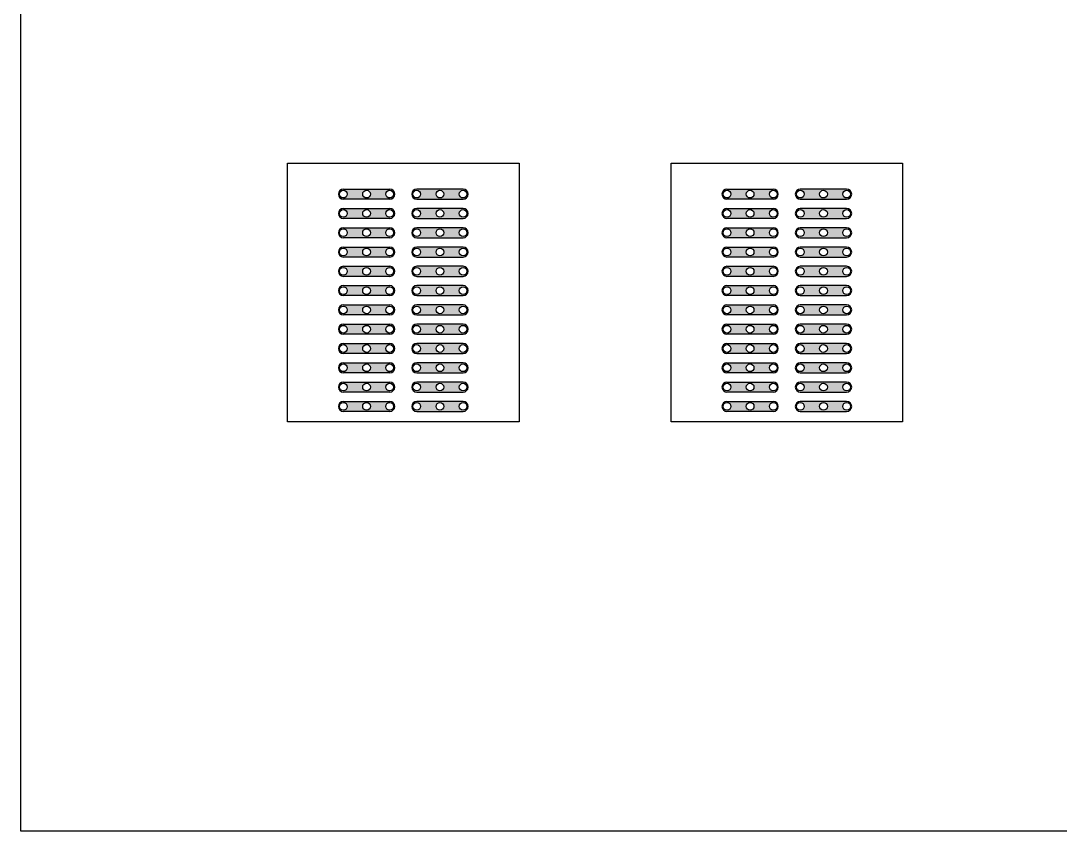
# Model space of a CAD drawing. Header units: millimetres. Extents: x -212 to 952, y -78 to 872.
# Drawn here: x -211.7 to -77, y 662.3 to 767.3 of the extents above; entities that cross this region are included whole.
import ezdxf

# ---------------------------------------------------------------- set-up
doc = ezdxf.new("R2010")
doc.units = ezdxf.units.MM
doc.layers.add('PCB_2', color=6, linetype='Continuous', lineweight=25)

msp = doc.modelspace()

# ---------------------------------------------------------------- hatches: boundary and pattern name
at = {"layer": 'PCB_2'}
h = msp.add_hatch(color=256, dxfattribs=at)
h.set_gradient(color1=(255, 0, 0), color2=(255, 0, 0))
edge = h.paths.add_edge_path()
edge.add_arc((-169.874, 744.831), 0.5, 0, 360)
edge = h.paths.add_edge_path()
edge.add_arc((-166.874, 744.831), 0.5, 0, 360)
edge = h.paths.add_edge_path()
edge.add_arc((-163.874, 744.831), 0.5, 0, 360)
edge = h.paths.add_edge_path()
edge.add_line((-163.874, 744.181), (-169.874, 744.181))
edge.add_arc((-169.874, 744.831), 0.65, 90, 270, ccw=False)
edge.add_line((-169.874, 745.481), (-163.874, 745.481))
edge.add_arc((-163.874, 744.831), 0.65, -90, 90, ccw=False)
h = msp.add_hatch(color=256, dxfattribs=at)
h.set_gradient(color1=(255, 0, 0), color2=(255, 0, 0))
edge = h.paths.add_edge_path()
edge.add_arc((-154.374, 744.831), 0.5, 0, 360)
edge = h.paths.add_edge_path()
edge.add_arc((-157.374, 744.831), 0.5, 0, 360)
edge = h.paths.add_edge_path()
edge.add_arc((-160.374, 744.831), 0.5, 0, 360)
edge = h.paths.add_edge_path()
edge.add_line((-160.374, 744.181), (-154.374, 744.181))
edge.add_arc((-154.374, 744.831), 0.65, 270, 450)
edge.add_line((-154.374, 745.481), (-160.374, 745.481))
edge.add_arc((-160.374, 744.831), 0.65, 90, 270)
h = msp.add_hatch(color=256, dxfattribs=at)
h.set_gradient(color1=(255, 0, 0), color2=(255, 0, 0))
edge = h.paths.add_edge_path()
edge.add_arc((-120.192, 744.831), 0.5, 0, 360)
edge = h.paths.add_edge_path()
edge.add_arc((-117.192, 744.831), 0.5, 0, 360)
edge = h.paths.add_edge_path()
edge.add_arc((-114.192, 744.831), 0.5, 0, 360)
edge = h.paths.add_edge_path()
edge.add_line((-114.192, 744.181), (-120.192, 744.181))
edge.add_arc((-120.192, 744.831), 0.65, 90, 270, ccw=False)
edge.add_line((-120.192, 745.481), (-114.192, 745.481))
edge.add_arc((-114.192, 744.831), 0.65, -90, 90, ccw=False)
h = msp.add_hatch(color=256, dxfattribs=at)
h.set_gradient(color1=(255, 0, 0), color2=(255, 0, 0))
edge = h.paths.add_edge_path()
edge.add_arc((-104.692, 744.831), 0.5, 0, 360)
edge = h.paths.add_edge_path()
edge.add_arc((-107.692, 744.831), 0.5, 0, 360)
edge = h.paths.add_edge_path()
edge.add_arc((-110.692, 744.831), 0.5, 0, 360)
edge = h.paths.add_edge_path()
edge.add_line((-110.692, 744.181), (-104.692, 744.181))
edge.add_arc((-104.692, 744.831), 0.65, 270, 450)
edge.add_line((-104.692, 745.481), (-110.692, 745.481))
edge.add_arc((-110.692, 744.831), 0.65, 90, 270)
h = msp.add_hatch(color=256, dxfattribs=at)
h.set_gradient(color1=(255, 0, 0), color2=(255, 0, 0))
edge = h.paths.add_edge_path()
edge.add_arc((-169.874, 742.331), 0.5, 0, 360)
edge = h.paths.add_edge_path()
edge.add_arc((-166.874, 742.331), 0.5, 0, 360)
edge = h.paths.add_edge_path()
edge.add_arc((-163.874, 742.331), 0.5, 0, 360)
edge = h.paths.add_edge_path()
edge.add_line((-163.874, 741.681), (-169.874, 741.681))
edge.add_arc((-169.874, 742.331), 0.65, 90, 270, ccw=False)
edge.add_line((-169.874, 742.981), (-163.874, 742.981))
edge.add_arc((-163.874, 742.331), 0.65, -90, 90, ccw=False)
h = msp.add_hatch(color=256, dxfattribs=at)
h.set_gradient(color1=(255, 0, 0), color2=(255, 0, 0))
edge = h.paths.add_edge_path()
edge.add_arc((-154.374, 742.331), 0.5, 0, 360)
edge = h.paths.add_edge_path()
edge.add_arc((-157.374, 742.331), 0.5, 0, 360)
edge = h.paths.add_edge_path()
edge.add_arc((-160.374, 742.331), 0.5, 0, 360)
edge = h.paths.add_edge_path()
edge.add_line((-160.374, 741.681), (-154.374, 741.681))
edge.add_arc((-154.374, 742.331), 0.65, 270, 450)
edge.add_line((-154.374, 742.981), (-160.374, 742.981))
edge.add_arc((-160.374, 742.331), 0.65, 90, 270)
h = msp.add_hatch(color=256, dxfattribs=at)
h.set_gradient(color1=(255, 0, 0), color2=(255, 0, 0))
edge = h.paths.add_edge_path()
edge.add_arc((-120.192, 742.331), 0.5, 0, 360)
edge = h.paths.add_edge_path()
edge.add_arc((-117.192, 742.331), 0.5, 0, 360)
edge = h.paths.add_edge_path()
edge.add_arc((-114.192, 742.331), 0.5, 0, 360)
edge = h.paths.add_edge_path()
edge.add_line((-114.192, 741.681), (-120.192, 741.681))
edge.add_arc((-120.192, 742.331), 0.65, 90, 270, ccw=False)
edge.add_line((-120.192, 742.981), (-114.192, 742.981))
edge.add_arc((-114.192, 742.331), 0.65, -90, 90, ccw=False)
h = msp.add_hatch(color=256, dxfattribs=at)
h.set_gradient(color1=(255, 0, 0), color2=(255, 0, 0))
edge = h.paths.add_edge_path()
edge.add_arc((-104.692, 742.331), 0.5, 0, 360)
edge = h.paths.add_edge_path()
edge.add_arc((-107.692, 742.331), 0.5, 0, 360)
edge = h.paths.add_edge_path()
edge.add_arc((-110.692, 742.331), 0.5, 0, 360)
edge = h.paths.add_edge_path()
edge.add_line((-110.692, 741.681), (-104.692, 741.681))
edge.add_arc((-104.692, 742.331), 0.65, 270, 450)
edge.add_line((-104.692, 742.981), (-110.692, 742.981))
edge.add_arc((-110.692, 742.331), 0.65, 90, 270)
h = msp.add_hatch(color=256, dxfattribs=at)
h.set_gradient(color1=(255, 0, 0), color2=(255, 0, 0))
edge = h.paths.add_edge_path()
edge.add_arc((-169.874, 739.831), 0.5, 0, 360)
edge = h.paths.add_edge_path()
edge.add_arc((-166.874, 739.831), 0.5, 0, 360)
edge = h.paths.add_edge_path()
edge.add_arc((-163.874, 739.831), 0.5, 0, 360)
edge = h.paths.add_edge_path()
edge.add_line((-163.874, 739.181), (-169.874, 739.181))
edge.add_arc((-169.874, 739.831), 0.65, 90, 270, ccw=False)
edge.add_line((-169.874, 740.481), (-163.874, 740.481))
edge.add_arc((-163.874, 739.831), 0.65, -90, 90, ccw=False)
h = msp.add_hatch(color=256, dxfattribs=at)
h.set_gradient(color1=(255, 0, 0), color2=(255, 0, 0))
edge = h.paths.add_edge_path()
edge.add_arc((-154.374, 739.831), 0.5, 0, 360)
edge = h.paths.add_edge_path()
edge.add_arc((-157.374, 739.831), 0.5, 0, 360)
edge = h.paths.add_edge_path()
edge.add_arc((-160.374, 739.831), 0.5, 0, 360)
edge = h.paths.add_edge_path()
edge.add_line((-160.374, 739.181), (-154.374, 739.181))
edge.add_arc((-154.374, 739.831), 0.65, 270, 450)
edge.add_line((-154.374, 740.481), (-160.374, 740.481))
edge.add_arc((-160.374, 739.831), 0.65, 90, 270)
h = msp.add_hatch(color=256, dxfattribs=at)
h.set_gradient(color1=(255, 0, 0), color2=(255, 0, 0))
edge = h.paths.add_edge_path()
edge.add_arc((-120.192, 739.831), 0.5, 0, 360)
edge = h.paths.add_edge_path()
edge.add_arc((-117.192, 739.831), 0.5, 0, 360)
edge = h.paths.add_edge_path()
edge.add_arc((-114.192, 739.831), 0.5, 0, 360)
edge = h.paths.add_edge_path()
edge.add_line((-114.192, 739.181), (-120.192, 739.181))
edge.add_arc((-120.192, 739.831), 0.65, 90, 270, ccw=False)
edge.add_line((-120.192, 740.481), (-114.192, 740.481))
edge.add_arc((-114.192, 739.831), 0.65, -90, 90, ccw=False)
h = msp.add_hatch(color=256, dxfattribs=at)
h.set_gradient(color1=(255, 0, 0), color2=(255, 0, 0))
edge = h.paths.add_edge_path()
edge.add_arc((-104.692, 739.831), 0.5, 0, 360)
edge = h.paths.add_edge_path()
edge.add_arc((-107.692, 739.831), 0.5, 0, 360)
edge = h.paths.add_edge_path()
edge.add_arc((-110.692, 739.831), 0.5, 0, 360)
edge = h.paths.add_edge_path()
edge.add_line((-110.692, 739.181), (-104.692, 739.181))
edge.add_arc((-104.692, 739.831), 0.65, 270, 450)
edge.add_line((-104.692, 740.481), (-110.692, 740.481))
edge.add_arc((-110.692, 739.831), 0.65, 90, 270)
h = msp.add_hatch(color=256, dxfattribs=at)
h.set_gradient(color1=(255, 0, 0), color2=(255, 0, 0))
edge = h.paths.add_edge_path()
edge.add_arc((-169.874, 737.331), 0.5, 0, 360)
edge = h.paths.add_edge_path()
edge.add_arc((-166.874, 737.331), 0.5, 0, 360)
edge = h.paths.add_edge_path()
edge.add_arc((-163.874, 737.331), 0.5, 0, 360)
edge = h.paths.add_edge_path()
edge.add_line((-163.874, 736.681), (-169.874, 736.681))
edge.add_arc((-169.874, 737.331), 0.65, 90, 270, ccw=False)
edge.add_line((-169.874, 737.981), (-163.874, 737.981))
edge.add_arc((-163.874, 737.331), 0.65, -90, 90, ccw=False)
h = msp.add_hatch(color=256, dxfattribs=at)
h.set_gradient(color1=(255, 0, 0), color2=(255, 0, 0))
edge = h.paths.add_edge_path()
edge.add_arc((-154.374, 737.331), 0.5, 0, 360)
edge = h.paths.add_edge_path()
edge.add_arc((-157.374, 737.331), 0.5, 0, 360)
edge = h.paths.add_edge_path()
edge.add_arc((-160.374, 737.331), 0.5, 0, 360)
edge = h.paths.add_edge_path()
edge.add_line((-160.374, 736.681), (-154.374, 736.681))
edge.add_arc((-154.374, 737.331), 0.65, 270, 450)
edge.add_line((-154.374, 737.981), (-160.374, 737.981))
edge.add_arc((-160.374, 737.331), 0.65, 90, 270)
h = msp.add_hatch(color=256, dxfattribs=at)
h.set_gradient(color1=(255, 0, 0), color2=(255, 0, 0))
edge = h.paths.add_edge_path()
edge.add_arc((-120.192, 737.331), 0.5, 0, 360)
edge = h.paths.add_edge_path()
edge.add_arc((-117.192, 737.331), 0.5, 0, 360)
edge = h.paths.add_edge_path()
edge.add_arc((-114.192, 737.331), 0.5, 0, 360)
edge = h.paths.add_edge_path()
edge.add_line((-114.192, 736.681), (-120.192, 736.681))
edge.add_arc((-120.192, 737.331), 0.65, 90, 270, ccw=False)
edge.add_line((-120.192, 737.981), (-114.192, 737.981))
edge.add_arc((-114.192, 737.331), 0.65, -90, 90, ccw=False)
h = msp.add_hatch(color=256, dxfattribs=at)
h.set_gradient(color1=(255, 0, 0), color2=(255, 0, 0))
edge = h.paths.add_edge_path()
edge.add_arc((-104.692, 737.331), 0.5, 0, 360)
edge = h.paths.add_edge_path()
edge.add_arc((-107.692, 737.331), 0.5, 0, 360)
edge = h.paths.add_edge_path()
edge.add_arc((-110.692, 737.331), 0.5, 0, 360)
edge = h.paths.add_edge_path()
edge.add_line((-110.692, 736.681), (-104.692, 736.681))
edge.add_arc((-104.692, 737.331), 0.65, 270, 450)
edge.add_line((-104.692, 737.981), (-110.692, 737.981))
edge.add_arc((-110.692, 737.331), 0.65, 90, 270)
h = msp.add_hatch(color=256, dxfattribs=at)
h.set_gradient(color1=(255, 0, 0), color2=(255, 0, 0))
edge = h.paths.add_edge_path()
edge.add_arc((-169.874, 734.831), 0.5, 0, 360)
edge = h.paths.add_edge_path()
edge.add_arc((-166.874, 734.831), 0.5, 0, 360)
edge = h.paths.add_edge_path()
edge.add_arc((-163.874, 734.831), 0.5, 0, 360)
edge = h.paths.add_edge_path()
edge.add_line((-163.874, 734.181), (-169.874, 734.181))
edge.add_arc((-169.874, 734.831), 0.65, 90, 270, ccw=False)
edge.add_line((-169.874, 735.481), (-163.874, 735.481))
edge.add_arc((-163.874, 734.831), 0.65, -90, 90, ccw=False)
h = msp.add_hatch(color=256, dxfattribs=at)
h.set_gradient(color1=(255, 0, 0), color2=(255, 0, 0))
edge = h.paths.add_edge_path()
edge.add_arc((-154.374, 734.831), 0.5, 0, 360)
edge = h.paths.add_edge_path()
edge.add_arc((-157.374, 734.831), 0.5, 0, 360)
edge = h.paths.add_edge_path()
edge.add_arc((-160.374, 734.831), 0.5, 0, 360)
edge = h.paths.add_edge_path()
edge.add_line((-160.374, 734.181), (-154.374, 734.181))
edge.add_arc((-154.374, 734.831), 0.65, 270, 450)
edge.add_line((-154.374, 735.481), (-160.374, 735.481))
edge.add_arc((-160.374, 734.831), 0.65, 90, 270)
h = msp.add_hatch(color=256, dxfattribs=at)
h.set_gradient(color1=(255, 0, 0), color2=(255, 0, 0))
edge = h.paths.add_edge_path()
edge.add_arc((-120.192, 734.831), 0.5, 0, 360)
edge = h.paths.add_edge_path()
edge.add_arc((-117.192, 734.831), 0.5, 0, 360)
edge = h.paths.add_edge_path()
edge.add_arc((-114.192, 734.831), 0.5, 0, 360)
edge = h.paths.add_edge_path()
edge.add_line((-114.192, 734.181), (-120.192, 734.181))
edge.add_arc((-120.192, 734.831), 0.65, 90, 270, ccw=False)
edge.add_line((-120.192, 735.481), (-114.192, 735.481))
edge.add_arc((-114.192, 734.831), 0.65, -90, 90, ccw=False)
h = msp.add_hatch(color=256, dxfattribs=at)
h.set_gradient(color1=(255, 0, 0), color2=(255, 0, 0))
edge = h.paths.add_edge_path()
edge.add_arc((-104.692, 734.831), 0.5, 0, 360)
edge = h.paths.add_edge_path()
edge.add_arc((-107.692, 734.831), 0.5, 0, 360)
edge = h.paths.add_edge_path()
edge.add_arc((-110.692, 734.831), 0.5, 0, 360)
edge = h.paths.add_edge_path()
edge.add_line((-110.692, 734.181), (-104.692, 734.181))
edge.add_arc((-104.692, 734.831), 0.65, 270, 450)
edge.add_line((-104.692, 735.481), (-110.692, 735.481))
edge.add_arc((-110.692, 734.831), 0.65, 90, 270)
h = msp.add_hatch(color=256, dxfattribs=at)
h.set_gradient(color1=(255, 0, 0), color2=(255, 0, 0))
edge = h.paths.add_edge_path()
edge.add_arc((-169.874, 732.331), 0.5, 0, 360)
edge = h.paths.add_edge_path()
edge.add_arc((-166.874, 732.331), 0.5, 0, 360)
edge = h.paths.add_edge_path()
edge.add_arc((-163.874, 732.331), 0.5, 0, 360)
edge = h.paths.add_edge_path()
edge.add_line((-163.874, 731.681), (-169.874, 731.681))
edge.add_arc((-169.874, 732.331), 0.65, 90, 270, ccw=False)
edge.add_line((-169.874, 732.981), (-163.874, 732.981))
edge.add_arc((-163.874, 732.331), 0.65, -90, 90, ccw=False)
h = msp.add_hatch(color=256, dxfattribs=at)
h.set_gradient(color1=(255, 0, 0), color2=(255, 0, 0))
edge = h.paths.add_edge_path()
edge.add_arc((-154.374, 732.331), 0.5, 0, 360)
edge = h.paths.add_edge_path()
edge.add_arc((-157.374, 732.331), 0.5, 0, 360)
edge = h.paths.add_edge_path()
edge.add_arc((-160.374, 732.331), 0.5, 0, 360)
edge = h.paths.add_edge_path()
edge.add_line((-160.374, 731.681), (-154.374, 731.681))
edge.add_arc((-154.374, 732.331), 0.65, 270, 450)
edge.add_line((-154.374, 732.981), (-160.374, 732.981))
edge.add_arc((-160.374, 732.331), 0.65, 90, 270)
h = msp.add_hatch(color=256, dxfattribs=at)
h.set_gradient(color1=(255, 0, 0), color2=(255, 0, 0))
edge = h.paths.add_edge_path()
edge.add_arc((-120.192, 732.331), 0.5, 0, 360)
edge = h.paths.add_edge_path()
edge.add_arc((-117.192, 732.331), 0.5, 0, 360)
edge = h.paths.add_edge_path()
edge.add_arc((-114.192, 732.331), 0.5, 0, 360)
edge = h.paths.add_edge_path()
edge.add_line((-114.192, 731.681), (-120.192, 731.681))
edge.add_arc((-120.192, 732.331), 0.65, 90, 270, ccw=False)
edge.add_line((-120.192, 732.981), (-114.192, 732.981))
edge.add_arc((-114.192, 732.331), 0.65, -90, 90, ccw=False)
h = msp.add_hatch(color=256, dxfattribs=at)
h.set_gradient(color1=(255, 0, 0), color2=(255, 0, 0))
edge = h.paths.add_edge_path()
edge.add_arc((-104.692, 732.331), 0.5, 0, 360)
edge = h.paths.add_edge_path()
edge.add_arc((-107.692, 732.331), 0.5, 0, 360)
edge = h.paths.add_edge_path()
edge.add_arc((-110.692, 732.331), 0.5, 0, 360)
edge = h.paths.add_edge_path()
edge.add_line((-110.692, 731.681), (-104.692, 731.681))
edge.add_arc((-104.692, 732.331), 0.65, 270, 450)
edge.add_line((-104.692, 732.981), (-110.692, 732.981))
edge.add_arc((-110.692, 732.331), 0.65, 90, 270)
h = msp.add_hatch(color=256, dxfattribs=at)
h.set_gradient(color1=(255, 0, 0), color2=(255, 0, 0))
edge = h.paths.add_edge_path()
edge.add_arc((-169.874, 729.831), 0.5, 0, 360)
edge = h.paths.add_edge_path()
edge.add_arc((-166.874, 729.831), 0.5, 0, 360)
edge = h.paths.add_edge_path()
edge.add_arc((-163.874, 729.831), 0.5, 0, 360)
edge = h.paths.add_edge_path()
edge.add_line((-163.874, 729.181), (-169.874, 729.181))
edge.add_arc((-169.874, 729.831), 0.65, 90, 270, ccw=False)
edge.add_line((-169.874, 730.481), (-163.874, 730.481))
edge.add_arc((-163.874, 729.831), 0.65, -90, 90, ccw=False)
h = msp.add_hatch(color=256, dxfattribs=at)
h.set_gradient(color1=(255, 0, 0), color2=(255, 0, 0))
edge = h.paths.add_edge_path()
edge.add_arc((-154.374, 729.831), 0.5, 0, 360)
edge = h.paths.add_edge_path()
edge.add_arc((-157.374, 729.831), 0.5, 0, 360)
edge = h.paths.add_edge_path()
edge.add_arc((-160.374, 729.831), 0.5, 0, 360)
edge = h.paths.add_edge_path()
edge.add_line((-160.374, 729.181), (-154.374, 729.181))
edge.add_arc((-154.374, 729.831), 0.65, 270, 450)
edge.add_line((-154.374, 730.481), (-160.374, 730.481))
edge.add_arc((-160.374, 729.831), 0.65, 90, 270)
h = msp.add_hatch(color=256, dxfattribs=at)
h.set_gradient(color1=(255, 0, 0), color2=(255, 0, 0))
edge = h.paths.add_edge_path()
edge.add_arc((-120.192, 729.831), 0.5, 0, 360)
edge = h.paths.add_edge_path()
edge.add_arc((-117.192, 729.831), 0.5, 0, 360)
edge = h.paths.add_edge_path()
edge.add_arc((-114.192, 729.831), 0.5, 0, 360)
edge = h.paths.add_edge_path()
edge.add_line((-114.192, 729.181), (-120.192, 729.181))
edge.add_arc((-120.192, 729.831), 0.65, 90, 270, ccw=False)
edge.add_line((-120.192, 730.481), (-114.192, 730.481))
edge.add_arc((-114.192, 729.831), 0.65, -90, 90, ccw=False)
h = msp.add_hatch(color=256, dxfattribs=at)
h.set_gradient(color1=(255, 0, 0), color2=(255, 0, 0))
edge = h.paths.add_edge_path()
edge.add_arc((-104.692, 729.831), 0.5, 0, 360)
edge = h.paths.add_edge_path()
edge.add_arc((-107.692, 729.831), 0.5, 0, 360)
edge = h.paths.add_edge_path()
edge.add_arc((-110.692, 729.831), 0.5, 0, 360)
edge = h.paths.add_edge_path()
edge.add_line((-110.692, 729.181), (-104.692, 729.181))
edge.add_arc((-104.692, 729.831), 0.65, 270, 450)
edge.add_line((-104.692, 730.481), (-110.692, 730.481))
edge.add_arc((-110.692, 729.831), 0.65, 90, 270)
h = msp.add_hatch(color=256, dxfattribs=at)
h.set_gradient(color1=(255, 0, 0), color2=(255, 0, 0))
edge = h.paths.add_edge_path()
edge.add_arc((-169.874, 727.331), 0.5, 0, 360)
edge = h.paths.add_edge_path()
edge.add_arc((-166.874, 727.331), 0.5, 0, 360)
edge = h.paths.add_edge_path()
edge.add_arc((-163.874, 727.331), 0.5, 0, 360)
edge = h.paths.add_edge_path()
edge.add_line((-163.874, 726.681), (-169.874, 726.681))
edge.add_arc((-169.874, 727.331), 0.65, 90, 270, ccw=False)
edge.add_line((-169.874, 727.981), (-163.874, 727.981))
edge.add_arc((-163.874, 727.331), 0.65, -90, 90, ccw=False)
h = msp.add_hatch(color=256, dxfattribs=at)
h.set_gradient(color1=(255, 0, 0), color2=(255, 0, 0))
edge = h.paths.add_edge_path()
edge.add_arc((-154.374, 727.331), 0.5, 0, 360)
edge = h.paths.add_edge_path()
edge.add_arc((-157.374, 727.331), 0.5, 0, 360)
edge = h.paths.add_edge_path()
edge.add_arc((-160.374, 727.331), 0.5, 0, 360)
edge = h.paths.add_edge_path()
edge.add_line((-160.374, 726.681), (-154.374, 726.681))
edge.add_arc((-154.374, 727.331), 0.65, 270, 450)
edge.add_line((-154.374, 727.981), (-160.374, 727.981))
edge.add_arc((-160.374, 727.331), 0.65, 90, 270)
h = msp.add_hatch(color=256, dxfattribs=at)
h.set_gradient(color1=(255, 0, 0), color2=(255, 0, 0))
edge = h.paths.add_edge_path()
edge.add_arc((-120.192, 727.331), 0.5, 0, 360)
edge = h.paths.add_edge_path()
edge.add_arc((-117.192, 727.331), 0.5, 0, 360)
edge = h.paths.add_edge_path()
edge.add_arc((-114.192, 727.331), 0.5, 0, 360)
edge = h.paths.add_edge_path()
edge.add_line((-114.192, 726.681), (-120.192, 726.681))
edge.add_arc((-120.192, 727.331), 0.65, 90, 270, ccw=False)
edge.add_line((-120.192, 727.981), (-114.192, 727.981))
edge.add_arc((-114.192, 727.331), 0.65, -90, 90, ccw=False)
h = msp.add_hatch(color=256, dxfattribs=at)
h.set_gradient(color1=(255, 0, 0), color2=(255, 0, 0))
edge = h.paths.add_edge_path()
edge.add_arc((-104.692, 727.331), 0.5, 0, 360)
edge = h.paths.add_edge_path()
edge.add_arc((-107.692, 727.331), 0.5, 0, 360)
edge = h.paths.add_edge_path()
edge.add_arc((-110.692, 727.331), 0.5, 0, 360)
edge = h.paths.add_edge_path()
edge.add_line((-110.692, 726.681), (-104.692, 726.681))
edge.add_arc((-104.692, 727.331), 0.65, 270, 450)
edge.add_line((-104.692, 727.981), (-110.692, 727.981))
edge.add_arc((-110.692, 727.331), 0.65, 90, 270)
h = msp.add_hatch(color=256, dxfattribs=at)
h.set_gradient(color1=(255, 0, 0), color2=(255, 0, 0))
edge = h.paths.add_edge_path()
edge.add_arc((-169.874, 724.831), 0.5, 0, 360)
edge = h.paths.add_edge_path()
edge.add_arc((-166.874, 724.831), 0.5, 0, 360)
edge = h.paths.add_edge_path()
edge.add_arc((-163.874, 724.831), 0.5, 0, 360)
edge = h.paths.add_edge_path()
edge.add_line((-163.874, 724.181), (-169.874, 724.181))
edge.add_arc((-169.874, 724.831), 0.65, 90, 270, ccw=False)
edge.add_line((-169.874, 725.481), (-163.874, 725.481))
edge.add_arc((-163.874, 724.831), 0.65, -90, 90, ccw=False)
h = msp.add_hatch(color=256, dxfattribs=at)
h.set_gradient(color1=(255, 0, 0), color2=(255, 0, 0))
edge = h.paths.add_edge_path()
edge.add_arc((-154.374, 724.831), 0.5, 0, 360)
edge = h.paths.add_edge_path()
edge.add_arc((-157.374, 724.831), 0.5, 0, 360)
edge = h.paths.add_edge_path()
edge.add_arc((-160.374, 724.831), 0.5, 0, 360)
edge = h.paths.add_edge_path()
edge.add_line((-160.374, 724.181), (-154.374, 724.181))
edge.add_arc((-154.374, 724.831), 0.65, 270, 450)
edge.add_line((-154.374, 725.481), (-160.374, 725.481))
edge.add_arc((-160.374, 724.831), 0.65, 90, 270)
h = msp.add_hatch(color=256, dxfattribs=at)
h.set_gradient(color1=(255, 0, 0), color2=(255, 0, 0))
edge = h.paths.add_edge_path()
edge.add_arc((-120.192, 724.831), 0.5, 0, 360)
edge = h.paths.add_edge_path()
edge.add_arc((-117.192, 724.831), 0.5, 0, 360)
edge = h.paths.add_edge_path()
edge.add_arc((-114.192, 724.831), 0.5, 0, 360)
edge = h.paths.add_edge_path()
edge.add_line((-114.192, 724.181), (-120.192, 724.181))
edge.add_arc((-120.192, 724.831), 0.65, 90, 270, ccw=False)
edge.add_line((-120.192, 725.481), (-114.192, 725.481))
edge.add_arc((-114.192, 724.831), 0.65, -90, 90, ccw=False)
h = msp.add_hatch(color=256, dxfattribs=at)
h.set_gradient(color1=(255, 0, 0), color2=(255, 0, 0))
edge = h.paths.add_edge_path()
edge.add_arc((-104.692, 724.831), 0.5, 0, 360)
edge = h.paths.add_edge_path()
edge.add_arc((-107.692, 724.831), 0.5, 0, 360)
edge = h.paths.add_edge_path()
edge.add_arc((-110.692, 724.831), 0.5, 0, 360)
edge = h.paths.add_edge_path()
edge.add_line((-110.692, 724.181), (-104.692, 724.181))
edge.add_arc((-104.692, 724.831), 0.65, 270, 450)
edge.add_line((-104.692, 725.481), (-110.692, 725.481))
edge.add_arc((-110.692, 724.831), 0.65, 90, 270)
h = msp.add_hatch(color=256, dxfattribs=at)
h.set_gradient(color1=(255, 0, 0), color2=(255, 0, 0))
edge = h.paths.add_edge_path()
edge.add_arc((-169.874, 722.331), 0.5, 0, 360)
edge = h.paths.add_edge_path()
edge.add_arc((-166.874, 722.331), 0.5, 0, 360)
edge = h.paths.add_edge_path()
edge.add_arc((-163.874, 722.331), 0.5, 0, 360)
edge = h.paths.add_edge_path()
edge.add_line((-163.874, 721.681), (-169.874, 721.681))
edge.add_arc((-169.874, 722.331), 0.65, 90, 270, ccw=False)
edge.add_line((-169.874, 722.981), (-163.874, 722.981))
edge.add_arc((-163.874, 722.331), 0.65, -90, 90, ccw=False)
h = msp.add_hatch(color=256, dxfattribs=at)
h.set_gradient(color1=(255, 0, 0), color2=(255, 0, 0))
edge = h.paths.add_edge_path()
edge.add_arc((-154.374, 722.331), 0.5, 0, 360)
edge = h.paths.add_edge_path()
edge.add_arc((-157.374, 722.331), 0.5, 0, 360)
edge = h.paths.add_edge_path()
edge.add_arc((-160.374, 722.331), 0.5, 0, 360)
edge = h.paths.add_edge_path()
edge.add_line((-160.374, 721.681), (-154.374, 721.681))
edge.add_arc((-154.374, 722.331), 0.65, 270, 450)
edge.add_line((-154.374, 722.981), (-160.374, 722.981))
edge.add_arc((-160.374, 722.331), 0.65, 90, 270)
h = msp.add_hatch(color=256, dxfattribs=at)
h.set_gradient(color1=(255, 0, 0), color2=(255, 0, 0))
edge = h.paths.add_edge_path()
edge.add_arc((-120.192, 722.331), 0.5, 0, 360)
edge = h.paths.add_edge_path()
edge.add_arc((-117.192, 722.331), 0.5, 0, 360)
edge = h.paths.add_edge_path()
edge.add_arc((-114.192, 722.331), 0.5, 0, 360)
edge = h.paths.add_edge_path()
edge.add_line((-114.192, 721.681), (-120.192, 721.681))
edge.add_arc((-120.192, 722.331), 0.65, 90, 270, ccw=False)
edge.add_line((-120.192, 722.981), (-114.192, 722.981))
edge.add_arc((-114.192, 722.331), 0.65, -90, 90, ccw=False)
h = msp.add_hatch(color=256, dxfattribs=at)
h.set_gradient(color1=(255, 0, 0), color2=(255, 0, 0))
edge = h.paths.add_edge_path()
edge.add_arc((-104.692, 722.331), 0.5, 0, 360)
edge = h.paths.add_edge_path()
edge.add_arc((-107.692, 722.331), 0.5, 0, 360)
edge = h.paths.add_edge_path()
edge.add_arc((-110.692, 722.331), 0.5, 0, 360)
edge = h.paths.add_edge_path()
edge.add_line((-110.692, 721.681), (-104.692, 721.681))
edge.add_arc((-104.692, 722.331), 0.65, 270, 450)
edge.add_line((-104.692, 722.981), (-110.692, 722.981))
edge.add_arc((-110.692, 722.331), 0.65, 90, 270)
h = msp.add_hatch(color=256, dxfattribs=at)
h.set_gradient(color1=(255, 0, 0), color2=(255, 0, 0))
edge = h.paths.add_edge_path()
edge.add_arc((-169.874, 719.831), 0.5, 0, 360)
edge = h.paths.add_edge_path()
edge.add_arc((-166.874, 719.831), 0.5, 0, 360)
edge = h.paths.add_edge_path()
edge.add_arc((-163.874, 719.831), 0.5, 0, 360)
edge = h.paths.add_edge_path()
edge.add_line((-163.874, 719.181), (-169.874, 719.181))
edge.add_arc((-169.874, 719.831), 0.65, 90, 270, ccw=False)
edge.add_line((-169.874, 720.481), (-163.874, 720.481))
edge.add_arc((-163.874, 719.831), 0.65, -90, 90, ccw=False)
h = msp.add_hatch(color=256, dxfattribs=at)
h.set_gradient(color1=(255, 0, 0), color2=(255, 0, 0))
edge = h.paths.add_edge_path()
edge.add_arc((-154.374, 719.831), 0.5, 0, 360)
edge = h.paths.add_edge_path()
edge.add_arc((-157.374, 719.831), 0.5, 0, 360)
edge = h.paths.add_edge_path()
edge.add_arc((-160.374, 719.831), 0.5, 0, 360)
edge = h.paths.add_edge_path()
edge.add_line((-160.374, 719.181), (-154.374, 719.181))
edge.add_arc((-154.374, 719.831), 0.65, 270, 450)
edge.add_line((-154.374, 720.481), (-160.374, 720.481))
edge.add_arc((-160.374, 719.831), 0.65, 90, 270)
h = msp.add_hatch(color=256, dxfattribs=at)
h.set_gradient(color1=(255, 0, 0), color2=(255, 0, 0))
edge = h.paths.add_edge_path()
edge.add_arc((-120.192, 719.831), 0.5, 0, 360)
edge = h.paths.add_edge_path()
edge.add_arc((-117.192, 719.831), 0.5, 0, 360)
edge = h.paths.add_edge_path()
edge.add_arc((-114.192, 719.831), 0.5, 0, 360)
edge = h.paths.add_edge_path()
edge.add_line((-114.192, 719.181), (-120.192, 719.181))
edge.add_arc((-120.192, 719.831), 0.65, 90, 270, ccw=False)
edge.add_line((-120.192, 720.481), (-114.192, 720.481))
edge.add_arc((-114.192, 719.831), 0.65, -90, 90, ccw=False)
h = msp.add_hatch(color=256, dxfattribs=at)
h.set_gradient(color1=(255, 0, 0), color2=(255, 0, 0))
edge = h.paths.add_edge_path()
edge.add_arc((-104.692, 719.831), 0.5, 0, 360)
edge = h.paths.add_edge_path()
edge.add_arc((-107.692, 719.831), 0.5, 0, 360)
edge = h.paths.add_edge_path()
edge.add_arc((-110.692, 719.831), 0.5, 0, 360)
edge = h.paths.add_edge_path()
edge.add_line((-110.692, 719.181), (-104.692, 719.181))
edge.add_arc((-104.692, 719.831), 0.65, 270, 450)
edge.add_line((-104.692, 720.481), (-110.692, 720.481))
edge.add_arc((-110.692, 719.831), 0.65, 90, 270)
h = msp.add_hatch(color=256, dxfattribs=at)
h.set_gradient(color1=(255, 0, 0), color2=(255, 0, 0))
edge = h.paths.add_edge_path()
edge.add_arc((-169.874, 717.331), 0.5, 0, 360)
edge = h.paths.add_edge_path()
edge.add_arc((-166.874, 717.331), 0.5, 0, 360)
edge = h.paths.add_edge_path()
edge.add_arc((-163.874, 717.331), 0.5, 0, 360)
edge = h.paths.add_edge_path()
edge.add_line((-163.874, 716.681), (-169.874, 716.681))
edge.add_arc((-169.874, 717.331), 0.65, 90, 270, ccw=False)
edge.add_line((-169.874, 717.981), (-163.874, 717.981))
edge.add_arc((-163.874, 717.331), 0.65, -90, 90, ccw=False)
h = msp.add_hatch(color=256, dxfattribs=at)
h.set_gradient(color1=(255, 0, 0), color2=(255, 0, 0))
edge = h.paths.add_edge_path()
edge.add_arc((-154.374, 717.331), 0.5, 0, 360)
edge = h.paths.add_edge_path()
edge.add_arc((-157.374, 717.331), 0.5, 0, 360)
edge = h.paths.add_edge_path()
edge.add_arc((-160.374, 717.331), 0.5, 0, 360)
edge = h.paths.add_edge_path()
edge.add_line((-160.374, 716.681), (-154.374, 716.681))
edge.add_arc((-154.374, 717.331), 0.65, 270, 450)
edge.add_line((-154.374, 717.981), (-160.374, 717.981))
edge.add_arc((-160.374, 717.331), 0.65, 90, 270)
h = msp.add_hatch(color=256, dxfattribs=at)
h.set_gradient(color1=(255, 0, 0), color2=(255, 0, 0))
edge = h.paths.add_edge_path()
edge.add_arc((-120.192, 717.331), 0.5, 0, 360)
edge = h.paths.add_edge_path()
edge.add_arc((-117.192, 717.331), 0.5, 0, 360)
edge = h.paths.add_edge_path()
edge.add_arc((-114.192, 717.331), 0.5, 0, 360)
edge = h.paths.add_edge_path()
edge.add_line((-114.192, 716.681), (-120.192, 716.681))
edge.add_arc((-120.192, 717.331), 0.65, 90, 270, ccw=False)
edge.add_line((-120.192, 717.981), (-114.192, 717.981))
edge.add_arc((-114.192, 717.331), 0.65, -90, 90, ccw=False)
h = msp.add_hatch(color=256, dxfattribs=at)
h.set_gradient(color1=(255, 0, 0), color2=(255, 0, 0))
edge = h.paths.add_edge_path()
edge.add_arc((-104.692, 717.331), 0.5, 0, 360)
edge = h.paths.add_edge_path()
edge.add_arc((-107.692, 717.331), 0.5, 0, 360)
edge = h.paths.add_edge_path()
edge.add_arc((-110.692, 717.331), 0.5, 0, 360)
edge = h.paths.add_edge_path()
edge.add_line((-110.692, 716.681), (-104.692, 716.681))
edge.add_arc((-104.692, 717.331), 0.65, 270, 450)
edge.add_line((-104.692, 717.981), (-110.692, 717.981))
edge.add_arc((-110.692, 717.331), 0.65, 90, 270)

# ---------------------------------------------------------------- linework, layer by layer
msp.add_lwpolyline([(-211.658, 662.291), (-211.658, 872.291), (85.342, 872.291), (85.342, 662.291)], close=True)
for p, q in [((-169.874, 745.481), (-163.874, 745.481)), ((-154.374, 745.481), (-160.374, 745.481)), ((-120.192, 745.481), (-114.192, 745.481)), ((-104.692, 745.481), (-110.692, 745.481)), ((-163.874, 744.181), (-169.874, 744.181)), ((-160.374, 744.181), (-154.374, 744.181)), ((-114.192, 744.181), (-120.192, 744.181)), ((-110.692, 744.181), (-104.692, 744.181)), ((-169.874, 742.981), (-163.874, 742.981)), ((-154.374, 742.981), (-160.374, 742.981)), ((-120.192, 742.981), (-114.192, 742.981)), ((-104.692, 742.981), (-110.692, 742.981)), ((-163.874, 741.681), (-169.874, 741.681)), ((-169.874, 740.481), (-163.874, 740.481)), ((-160.374, 741.681), (-154.374, 741.681)), ((-154.374, 740.481), (-160.374, 740.481)), ((-114.192, 741.681), (-120.192, 741.681)), ((-120.192, 740.481), (-114.192, 740.481)), ((-110.692, 741.681), (-104.692, 741.681)), ((-104.692, 740.481), (-110.692, 740.481)), ((-163.874, 739.181), (-169.874, 739.181)), ((-160.374, 739.181), (-154.374, 739.181)), ((-114.192, 739.181), (-120.192, 739.181)), ((-110.692, 739.181), (-104.692, 739.181)), ((-169.874, 737.981), (-163.874, 737.981)), ((-154.374, 737.981), (-160.374, 737.981)), ((-120.192, 737.981), (-114.192, 737.981)), ((-104.692, 737.981), (-110.692, 737.981)), ((-163.874, 736.681), (-169.874, 736.681)), ((-160.374, 736.681), (-154.374, 736.681)), ((-114.192, 736.681), (-120.192, 736.681)), ((-110.692, 736.681), (-104.692, 736.681)), ((-169.874, 735.481), (-163.874, 735.481)), ((-154.374, 735.481), (-160.374, 735.481)), ((-120.192, 735.481), (-114.192, 735.481)), ((-104.692, 735.481), (-110.692, 735.481)), ((-163.874, 734.181), (-169.874, 734.181)), ((-160.374, 734.181), (-154.374, 734.181)), ((-114.192, 734.181), (-120.192, 734.181)), ((-110.692, 734.181), (-104.692, 734.181)), ((-169.874, 732.981), (-163.874, 732.981)), ((-154.374, 732.981), (-160.374, 732.981)), ((-120.192, 732.981), (-114.192, 732.981)), ((-104.692, 732.981), (-110.692, 732.981)), ((-163.874, 731.681), (-169.874, 731.681)), ((-160.374, 731.681), (-154.374, 731.681)), ((-114.192, 731.681), (-120.192, 731.681)), ((-110.692, 731.681), (-104.692, 731.681)), ((-169.874, 730.481), (-163.874, 730.481)), ((-154.374, 730.481), (-160.374, 730.481)), ((-120.192, 730.481), (-114.192, 730.481)), ((-104.692, 730.481), (-110.692, 730.481)), ((-163.874, 729.181), (-169.874, 729.181)), ((-160.374, 729.181), (-154.374, 729.181)), ((-114.192, 729.181), (-120.192, 729.181)), ((-110.692, 729.181), (-104.692, 729.181)), ((-169.874, 727.981), (-163.874, 727.981)), ((-154.374, 727.981), (-160.374, 727.981)), ((-120.192, 727.981), (-114.192, 727.981)), ((-104.692, 727.981), (-110.692, 727.981)), ((-163.874, 726.681), (-169.874, 726.681)), ((-160.374, 726.681), (-154.374, 726.681)), ((-114.192, 726.681), (-120.192, 726.681)), ((-110.692, 726.681), (-104.692, 726.681)), ((-169.874, 725.481), (-163.874, 725.481)), ((-154.374, 725.481), (-160.374, 725.481)), ((-120.192, 725.481), (-114.192, 725.481)), ((-104.692, 725.481), (-110.692, 725.481)), ((-163.874, 724.181), (-169.874, 724.181)), ((-169.874, 722.981), (-163.874, 722.981)), ((-160.374, 724.181), (-154.374, 724.181)), ((-154.374, 722.981), (-160.374, 722.981)), ((-114.192, 724.181), (-120.192, 724.181)), ((-120.192, 722.981), (-114.192, 722.981)), ((-110.692, 724.181), (-104.692, 724.181)), ((-104.692, 722.981), (-110.692, 722.981)), ((-163.874, 721.681), (-169.874, 721.681)), ((-160.374, 721.681), (-154.374, 721.681)), ((-114.192, 721.681), (-120.192, 721.681)), ((-110.692, 721.681), (-104.692, 721.681)), ((-169.874, 720.481), (-163.874, 720.481)), ((-154.374, 720.481), (-160.374, 720.481)), ((-120.192, 720.481), (-114.192, 720.481)), ((-104.692, 720.481), (-110.692, 720.481)), ((-163.874, 719.181), (-169.874, 719.181)), ((-160.374, 719.181), (-154.374, 719.181)), ((-114.192, 719.181), (-120.192, 719.181)), ((-110.692, 719.181), (-104.692, 719.181)), ((-169.874, 717.981), (-163.874, 717.981)), ((-154.374, 717.981), (-160.374, 717.981)), ((-120.192, 717.981), (-114.192, 717.981)), ((-104.692, 717.981), (-110.692, 717.981)), ((-163.874, 716.681), (-169.874, 716.681)), ((-160.374, 716.681), (-154.374, 716.681)), ((-114.192, 716.681), (-120.192, 716.681)), ((-110.692, 716.681), (-104.692, 716.681))]:
    msp.add_line(p, q, dxfattribs=at)
for points in [[(-177.124, 715.331), (-177.124, 748.831), (-147.124, 748.831), (-147.124, 715.331)], [(-127.442, 715.331), (-127.442, 748.831), (-97.442, 748.831), (-97.442, 715.331)]]:
    msp.add_lwpolyline(points, close=True, dxfattribs=at)
for centre in [(-169.874, 744.831), (-166.874, 744.831), (-163.874, 744.831), (-160.374, 744.831), (-157.374, 744.831), (-154.374, 744.831), (-120.192, 744.831), (-117.192, 744.831), (-114.192, 744.831), (-110.692, 744.831), (-107.692, 744.831), (-104.692, 744.831), (-169.874, 742.331), (-166.874, 742.331), (-163.874, 742.331), (-160.374, 742.331), (-157.374, 742.331), (-154.374, 742.331), (-120.192, 742.331), (-117.192, 742.331), (-114.192, 742.331), (-110.692, 742.331), (-107.692, 742.331), (-104.692, 742.331), (-169.874, 739.831), (-166.874, 739.831), (-163.874, 739.831), (-160.374, 739.831), (-157.374, 739.831), (-154.374, 739.831), (-120.192, 739.831), (-117.192, 739.831), (-114.192, 739.831), (-110.692, 739.831), (-107.692, 739.831), (-104.692, 739.831), (-169.874, 737.331), (-166.874, 737.331), (-163.874, 737.331), (-160.374, 737.331), (-157.374, 737.331), (-154.374, 737.331), (-120.192, 737.331), (-117.192, 737.331), (-114.192, 737.331), (-110.692, 737.331), (-107.692, 737.331), (-104.692, 737.331), (-169.874, 734.831), (-166.874, 734.831), (-163.874, 734.831), (-160.374, 734.831), (-157.374, 734.831), (-154.374, 734.831), (-120.192, 734.831), (-117.192, 734.831), (-114.192, 734.831), (-110.692, 734.831), (-107.692, 734.831), (-104.692, 734.831), (-169.874, 732.331), (-166.874, 732.331), (-163.874, 732.331), (-160.374, 732.331), (-157.374, 732.331), (-154.374, 732.331), (-120.192, 732.331), (-117.192, 732.331), (-114.192, 732.331), (-110.692, 732.331), (-107.692, 732.331), (-104.692, 732.331), (-169.874, 729.831), (-166.874, 729.831), (-163.874, 729.831), (-160.374, 729.831), (-157.374, 729.831), (-154.374, 729.831), (-120.192, 729.831), (-117.192, 729.831), (-114.192, 729.831), (-110.692, 729.831), (-107.692, 729.831), (-104.692, 729.831), (-169.874, 727.331), (-166.874, 727.331), (-163.874, 727.331), (-160.374, 727.331), (-157.374, 727.331), (-154.374, 727.331), (-120.192, 727.331), (-117.192, 727.331), (-114.192, 727.331), (-110.692, 727.331), (-107.692, 727.331), (-104.692, 727.331), (-169.874, 724.831), (-166.874, 724.831), (-163.874, 724.831), (-160.374, 724.831), (-157.374, 724.831), (-154.374, 724.831), (-120.192, 724.831), (-117.192, 724.831), (-114.192, 724.831), (-110.692, 724.831), (-107.692, 724.831), (-104.692, 724.831), (-169.874, 722.331), (-166.874, 722.331), (-163.874, 722.331), (-160.374, 722.331), (-157.374, 722.331), (-154.374, 722.331), (-120.192, 722.331), (-117.192, 722.331), (-114.192, 722.331), (-110.692, 722.331), (-107.692, 722.331), (-104.692, 722.331), (-169.874, 719.831), (-166.874, 719.831), (-163.874, 719.831), (-160.374, 719.831), (-157.374, 719.831), (-154.374, 719.831), (-120.192, 719.831), (-117.192, 719.831), (-114.192, 719.831), (-110.692, 719.831), (-107.692, 719.831), (-104.692, 719.831), (-169.874, 717.331), (-166.874, 717.331), (-163.874, 717.331), (-160.374, 717.331), (-157.374, 717.331), (-154.374, 717.331), (-120.192, 717.331), (-117.192, 717.331), (-114.192, 717.331), (-110.692, 717.331), (-107.692, 717.331), (-104.692, 717.331)]:
    msp.add_circle(centre, 0.5, dxfattribs=at)
for centre, start, end in [((-169.874, 744.831), 90, 270), ((-163.874, 744.831), 270, 90), ((-160.374, 744.831), 90, 270), ((-154.374, 744.831), 270, 90), ((-120.192, 744.831), 90, 270), ((-114.192, 744.831), 270, 90), ((-110.692, 744.831), 90, 270), ((-104.692, 744.831), 270, 90), ((-169.874, 742.331), 90, 270), ((-163.874, 742.331), 270, 90), ((-160.374, 742.331), 90, 270), ((-154.374, 742.331), 270, 90), ((-120.192, 742.331), 90, 270), ((-114.192, 742.331), 270, 90), ((-110.692, 742.331), 90, 270), ((-104.692, 742.331), 270, 90), ((-169.874, 739.831), 90, 270), ((-163.874, 739.831), 270, 90), ((-160.374, 739.831), 90, 270), ((-154.374, 739.831), 270, 90), ((-120.192, 739.831), 90, 270), ((-114.192, 739.831), 270, 90), ((-110.692, 739.831), 90, 270), ((-104.692, 739.831), 270, 90), ((-169.874, 737.331), 90, 270), ((-163.874, 737.331), 270, 90), ((-160.374, 737.331), 90, 270), ((-154.374, 737.331), 270, 90), ((-120.192, 737.331), 90, 270), ((-114.192, 737.331), 270, 90), ((-110.692, 737.331), 90, 270), ((-104.692, 737.331), 270, 90), ((-169.874, 734.831), 90, 270), ((-163.874, 734.831), 270, 90), ((-160.374, 734.831), 90, 270), ((-154.374, 734.831), 270, 90), ((-120.192, 734.831), 90, 270), ((-114.192, 734.831), 270, 90), ((-110.692, 734.831), 90, 270), ((-104.692, 734.831), 270, 90), ((-169.874, 732.331), 90, 270), ((-163.874, 732.331), 270, 90), ((-160.374, 732.331), 90, 270), ((-154.374, 732.331), 270, 90), ((-120.192, 732.331), 90, 270), ((-114.192, 732.331), 270, 90), ((-110.692, 732.331), 90, 270), ((-104.692, 732.331), 270, 90), ((-169.874, 729.831), 90, 270), ((-163.874, 729.831), 270, 90), ((-160.374, 729.831), 90, 270), ((-154.374, 729.831), 270, 90), ((-120.192, 729.831), 90, 270), ((-114.192, 729.831), 270, 90), ((-110.692, 729.831), 90, 270), ((-104.692, 729.831), 270, 90), ((-169.874, 727.331), 90, 270), ((-163.874, 727.331), 270, 90), ((-160.374, 727.331), 90, 270), ((-154.374, 727.331), 270, 90), ((-120.192, 727.331), 90, 270), ((-114.192, 727.331), 270, 90), ((-110.692, 727.331), 90, 270), ((-104.692, 727.331), 270, 90), ((-169.874, 724.831), 90, 270), ((-163.874, 724.831), 270, 90), ((-160.374, 724.831), 90, 270), ((-154.374, 724.831), 270, 90), ((-120.192, 724.831), 90, 270), ((-114.192, 724.831), 270, 90), ((-110.692, 724.831), 90, 270), ((-104.692, 724.831), 270, 90), ((-169.874, 722.331), 90, 270), ((-163.874, 722.331), 270, 90), ((-160.374, 722.331), 90, 270), ((-154.374, 722.331), 270, 90), ((-120.192, 722.331), 90, 270), ((-114.192, 722.331), 270, 90), ((-110.692, 722.331), 90, 270), ((-104.692, 722.331), 270, 90), ((-169.874, 719.831), 90, 270), ((-163.874, 719.831), 270, 90), ((-160.374, 719.831), 90, 270), ((-154.374, 719.831), 270, 90), ((-120.192, 719.831), 90, 270), ((-114.192, 719.831), 270, 90), ((-110.692, 719.831), 90, 270), ((-104.692, 719.831), 270, 90), ((-169.874, 717.331), 90, 270), ((-163.874, 717.331), 270, 90), ((-160.374, 717.331), 90, 270), ((-154.374, 717.331), 270, 90), ((-120.192, 717.331), 90, 270), ((-114.192, 717.331), 270, 90), ((-110.692, 717.331), 90, 270), ((-104.692, 717.331), 270, 90)]:
    msp.add_arc(centre, 0.65, start, end, dxfattribs=at)

doc.saveas('drawing.dxf')
